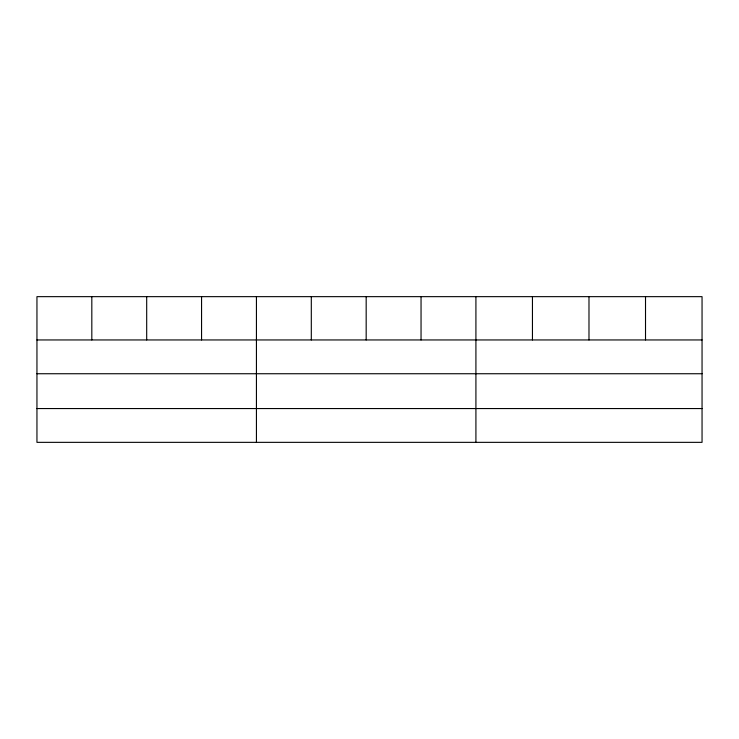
<?xml version="1.0" encoding="UTF-8"?>
<svg xmlns="http://www.w3.org/2000/svg" width="739" height="739" viewBox="0 0 739 739"><rect width="100%" height="100%" fill="white"/><g stroke="black" fill="none" stroke-linecap="round" stroke-linejoin="round"><path stroke-width="1.11" d="M702.05 373.74L702.05 296.653L36.95 296.653L36.95 442.347L702.05 442.347L702.05 373.74L36.95 373.74M36.95 339.949L702.05 339.949M36.95 408.556L702.05 408.556M645.516 296.653L645.516 339.949M588.983 296.653L588.983 339.949M532.449 296.653L532.449 339.949M475.916 296.653L475.916 442.347M421.045 296.653L421.045 339.949M366.174 296.653L366.174 339.949M311.304 296.653L311.304 339.949M256.433 296.653L256.433 442.347M201.562 296.653L201.562 339.949M146.691 296.653L146.691 339.949M91.821 296.653L91.821 339.949"/></g></svg>
